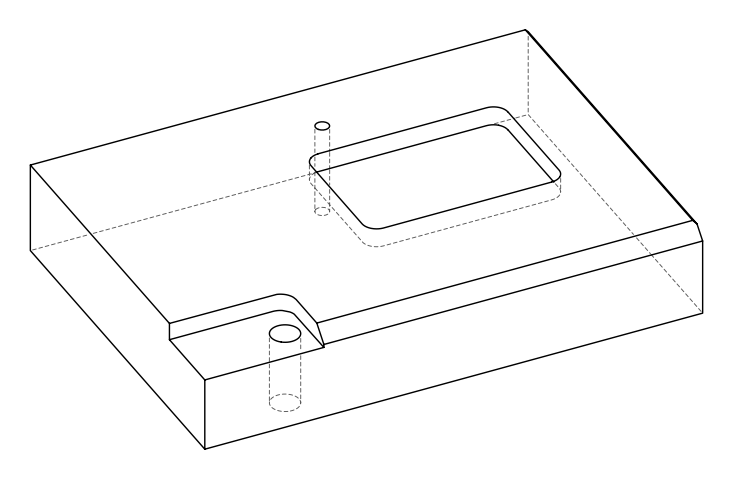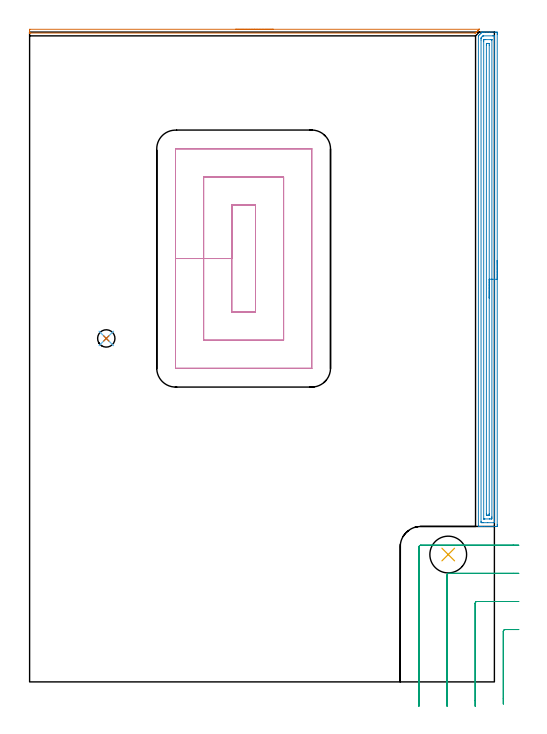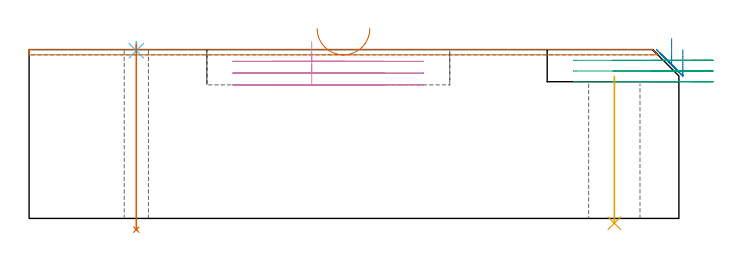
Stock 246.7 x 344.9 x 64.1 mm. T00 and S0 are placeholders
(PLAN: 7 operations, 4 tool changes, 18.9 min)
(1 AREA_MILL | FG_CHAMFER_SURFACE | UGT0205_001 | 2.05 min | 481 mm3)
(2 AREA_MILL_1 | FG_CHAMFER_SURFACE_1 | UGT0205_001 | 8.61 min | 13409 mm3)
(3 MILL_CORNER_NOTCH_RECTANGULAR | CORNER_NOTCH_RECTANGULAR | UGT0201_135 | Follow Part, ap 4.975, ae 75% | 2.5 min | 49724 mm3)
(4 MILL_RECTANGULAR_POCKET | POCKET_RECTANGULAR_STRAIGHT | UGT0201_135 | Follow Part, ap 4.975, ae 75% | 5.19 min | 167400 mm3)
(5 INDEXABLE_INSERT_DRILL_THROUGH_HOLE_FROM_SOLID | STEP1HOLE | NXT0302_010 | 0.23 min | 15475 mm3)
(6 SPOT_DRILL | STEP1HOLE_1 | NXT0321_9005460120000 | 0.03 min | 15 mm3)
(7 DRILL_THROUGH_HOLE_INTO_CENTER | STEP1HOLE_1 | UGT0301_207 | 0.28 min | 4242 mm3)
(TOOL UGT0205_001 | Chamfer Mill 20 x 3 x 45 deg. | D20 FL50 Z2)
(TOOL UGT0201_135 | Carbide End Mill 19.9 | D19.9 FL30 Z4)
(TOOL NXT0302_010 | Index. Insert Drill 19.5mm [880-D1950L25-05] | D19.5 PA176 FL98 Z2)
(TOOL NXT0321_9005460120000 | NC Spot Drill, 142deg, 12mm, Carbide, Uncoated | D12 PA142 FL30 Z2)
(TOOL UGT0301_207 | Twist Drill 9.2 mm | D9.2 PA118 FL80 Z2)
(OP 1 AREA_MILL)
G17 G21 G94 G90
T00 M6
G54
G17 G0 G90 X109.35 Y346.4 S1061 M3
G43 Z74.1 H0
Z72.1
G94 G1 X109.388 Z71.228 F250.
X109.502 Z70.364
X109.691 Z69.512
X109.953 Z68.68
X110.287 Z67.874
X110.69 Z67.1
X111.158 Z66.364
X111.689 Z65.672
X112.279 Z65.029
X112.922 Z64.44
X113.614 Z63.908
X114.35 Z63.44
X115.124 Z63.037
X115.93 Z62.703
X116.762 Z62.441
X117.613 Z62.252
X118.478 Z62.138
X119.35 Z62.1
X238.462
X238.685 Y346.396 Z62.101
X238.687 Y346.395 Z62.103
X238.685 Y346.384 Z62.114
X238.306 Y346.006 Z62.494
X238.146 Y345.845 Z62.652
X238.09 Y345.789 Z62.71
X237.904 Y345.604 Z62.895
X237.85 Y345.548 Z62.949
X237.792 Y345.492 Z63.007
X237.609 Y345.309 Z63.19
X237.553 Y345.252 Z63.245
X237.495 Y345.194 Z63.305
X237.314 Y345.014 Z63.485
X237.257 Y344.956 Z63.541
X237.197 Y344.896 Z63.602
X237.058 Y344.758 Z63.741
X236.805 Y344.505 Z63.993
X236.703 Y344.406 Z64.091
X236.305 Y344.4 Z64.1
X0.608 Y344.403 Z64.097
X0.164 Y344.406 Z64.094
X0.083 Y344.404 Z64.091
X0.007 Y344.425 Z64.066
X0.003 Y344.428 Z64.063
X0. Y344.441 Z64.05
Y344.807 Z63.692
Y345.193 Z63.307
Y345.845 Z62.651
Y346.17 Z62.326
X0.002 Y346.391 Z62.105
X0.164 Y346.4 Z62.1
X119.35
X120.221 Z62.138
X121.086 Z62.252
X121.938 Z62.441
X122.77 Z62.703
X123.576 Z63.037
X124.35 Z63.44
X125.086 Z63.908
X125.778 Z64.44
X126.421 Z65.029
X127.01 Z65.672
X127.541 Z66.364
X128.01 Z67.1
X128.413 Z67.874
X128.747 Z68.68
X129.009 Z69.512
X129.198 Z70.364
X129.312 Z71.228
X129.35 Z72.1
G0 Z74.1
M5
M2
(OP 2 AREA_MILL_1)
G17 G21 G94 G90
T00 M6
G54
G17 G0 G90 X248.2 Y223.7 S1061 M3
G43 Z74.1 H0
Z64.1
G94 G1 Y223.662 Z63.228 F250.
Y223.548 Z62.364
Y223.359 Z61.512
Y223.097 Z60.68
Y222.763 Z59.874
Y222.36 Z59.1
Y221.892 Z58.364
Y221.36 Z57.672
Y220.771 Z57.029
Y220.128 Z56.44
Y219.436 Z55.908
Y218.7 Z55.44
Y217.926 Z55.037
Y217.12 Z54.703
Y216.288 Z54.441
Y215.436 Z54.252
Y214.572 Z54.138
Y213.7 Z54.1
Y83.467
X248.199 Y83.131 Z54.101
X248.194 Y82.578 Z54.103
X248.192 Y82.508 Z54.106
X247.644 Y82.5 Z54.653
X241.422 Z60.873
X240.011 Z62.286
X239.644 Z62.651
X238.657 Z63.642
X238.244 Y82.507 Z64.048
X238.203 Y82.51 Z64.088
X238.2 Y82.684 Z64.1
Y342.48
X238.206 Y342.901 Z64.092
X238.285 Y342.986 Z64.013
X238.756 Y343.457 Z63.541
X238.994 Y343.694 Z63.306
X239.644 Y344.346 Z62.652
X239.866 Y344.567 Z62.434
X240.089 Y344.79 Z62.21
X240.166 Y344.865 Z62.132
X240.209 Y344.899 Z62.087
X240.533 Y344.9 Z61.764
X240.638 Z61.66
X241.422 Z60.873
X242.677 Z59.619
X244.089 Z58.207
X247.383 Z54.914
X247.644 Y344.898 Z54.653
X248.192 Y344.892 Z54.106
X248.194 Y344.822 Z54.104
X248.199 Y344.269 Z54.101
X248.2 Y343.71 Z54.1
Y213.7
X246.786 Z55.514
X246.785 Y84.92 Z55.515
X246.784 Y84.891 Z55.516
X246.756 Y84.51 Z55.544
X246.282 Y84.502 Z56.018
X243.173 Y84.5 Z59.127
X240.951 Z61.349
X240.533 Z61.767
X240.06 Y84.502 Z62.24
X239.644 Y84.51 Z62.656
X239.616 Y84.92 Z62.684
X239.615 Y84.95 Z62.685
X239.614 Y340.691 Z62.686
X239.615 Y341.586 Z62.685
X239.617 Y341.614 Z62.683
X239.644 Y341.883 Z62.656
X239.938 Y342.184 Z62.362
X240.23 Y342.48 Z62.07
X240.382 Y342.632 Z61.918
X240.533 Y342.779 Z61.767
X240.653 Y342.89 Z61.647
X240.769 Y342.895 Z61.531
X241.005 Y342.899 Z61.295
X245.867 Y342.9 Z56.433
X246.34 Y342.898 Z55.96
X246.756 Y342.89 Z55.544
X246.784 Y342.48 Z55.516
X246.785 Y342.45 Z55.515
X246.786 Y213.7 Z55.514
X245.372 Z56.928
X245.371 Y87.603 Z56.929
X245.37 Y87.208 Z56.93
X245.367 Y86.709 Z56.933
X245.365 Y86.52 Z56.935
X245.179 Y86.506 Z57.121
X244.978 Y86.503 Z57.322
X244.296 Y86.5 Z58.004
X244.089 Z58.211
X241.629 Z60.671
X241.422 Y86.501 Z60.878
X241.215 Y86.503 Z61.085
X241.077 Y86.508 Z61.223
X241.035 Y86.511 Z61.265
X241.033 Y86.53 Z61.267
X241.031 Y86.577 Z61.269
X241.029 Y86.709 Z61.271
Y339.797
Y340.192
X241.033 Y340.691 Z61.267
X241.035 Y340.789 Z61.265
X241.042 Y340.831 Z61.258
X241.072 Y340.862 Z61.228
X241.098 Y340.887 Z61.202
X241.146 Y340.893 Z61.154
X241.217 Y340.898 Z61.083
X241.422 Y340.899 Z60.878
X242.104 Y340.9 Z60.196
X244.77 Z57.53
X244.978 Y340.899 Z57.322
X245.185 Y340.897 Z57.115
X245.323 Y340.892 Z56.977
X245.365 Y340.889 Z56.935
X245.367 Y340.87 Z56.933
X245.369 Y340.823 Z56.931
X245.371 Y340.691 Z56.929
X245.372 Y213.7 Z56.928
X243.957 Z58.343
Y89.392
X243.953 Y88.634 Z58.347
X243.95 Y88.524 Z58.35
X243.944 Y88.509 Z58.356
X243.92 Y88.506 Z58.38
X243.865 Y88.503 Z58.435
X243.643 Y88.501 Z58.657
X243.2 Y88.5 Z59.1
X242.756 Y88.506 Z59.544
X242.536 Y88.51 Z59.764
X242.45 Y88.526 Z59.85
X242.443 Y89.392 Z59.857
Y338.008
X242.447 Y338.766 Z59.853
X242.45 Y338.876 Z59.85
X242.456 Y338.891 Z59.844
X242.48 Y338.894 Z59.82
X242.535 Y338.897 Z59.765
X242.757 Y338.899 Z59.543
X243.2 Y338.9 Z59.1
X243.644 Y338.894 Z58.656
X243.864 Y338.89 Z58.436
X243.95 Y338.874 Z58.35
X243.957 Y338.008 Z58.343
Y213.7
Y212.828 Z58.381
Y211.964 Z58.495
Y211.112 Z58.683
Y210.28 Z58.946
Y209.474 Z59.28
Y208.7 Z59.682
Y207.964 Z60.151
Y207.272 Z60.682
Y206.629 Z61.272
Y206.04 Z61.915
Y205.508 Z62.607
Y205.04 Z63.343
Y204.637 Z64.116
Y204.303 Z64.922
Y204.041 Z65.754
Y203.852 Z66.606
Y203.738 Z67.471
Y203.7 Z68.343
G0 Z74.1
M5
M2
(OP 3 MILL_CORNER_NOTCH_RECTANGULAR)
G17 G21 G94 G90
T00 M6
G54
G17 G0 G90 X259.65 Y27.775 S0 M3
G43 Z74.1 H0
Z60.033
G94 G1 X256.65 F250.
X252.415 F500.
G3 X251.425 Y26.785 R0.995
G1 Y-8.757
Y-11.757 F250.
G0 Z74.1
X259.65 Y42.7
Z60.033
G1 X256.65
X237.49 F500.
G3 X236.5 Y41.71 R0.995
G1 Y-9.95
Y-12.95 F250.
G0 Z74.1
X259.65 Y57.625
Z60.033
G1 X256.65
X222.565 F500.
G3 X221.575 Y56.635 R0.995
G1 Y-9.95
Y-12.95 F250.
G0 Z74.1
X259.65 Y72.55
Z60.033
G1 X256.65
X207.641 F500.
G3 X206.65 Y71.559 R0.995
G1 Y-9.95
Y-12.95 F250.
G0 Z74.1
X259.65 Y27.775
Z55.967
G1 X256.65
X252.415 F500.
G3 X251.425 Y26.785 R0.995
G1 Y-8.757
Y-11.757 F250.
G0 Z74.1
X259.65 Y42.7
Z55.967
G1 X256.65
X237.49 F500.
G3 X236.5 Y41.71 R0.995
G1 Y-9.95
Y-12.95 F250.
G0 Z74.1
X259.65 Y57.625
Z55.967
G1 X256.65
X222.566 F500.
G3 X221.575 Y56.634 R0.995
G1 Y-9.95
Y-12.95 F250.
G0 Z74.1
X259.65 Y72.55
Z55.967
G1 X256.65
X207.641 F500.
G3 X206.65 Y71.559 R0.995
G1 Y-9.95
Y-12.95 F250.
G0 Z74.1
X259.65 Y27.775
Z51.9
G1 X256.65
X252.415 F500.
G3 X251.425 Y26.785 R0.995
G1 Y-8.757
Y-11.757 F250.
G0 Z74.1
X259.65 Y42.7
Z51.9
G1 X256.65
X237.49 F500.
G3 X236.5 Y41.71 R0.995
G1 Y-9.95
Y-12.95 F250.
G0 Z74.1
X259.65 Y57.625
Z51.9
G1 X256.65
X222.565 F500.
G3 X221.575 Y56.635 R0.995
G1 Y-9.95
Y-12.95 F250.
G0 Z74.1
X259.65 Y72.55
Z51.9
G1 X256.65
X207.641 F500.
G3 X206.65 Y71.559 R0.995
G1 Y-9.95
Y-12.95 F250.
G0 Z74.1
M5
M2
(OP 4 MILL_RECTANGULAR_POCKET)
G17 G21 G94 G90
T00 M6
G54
G17 G0 G90 X107.3 Y252.566 S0 M3
G43 Z74.1 H0
Z67.1
G94 G1 Y224.7 Z59.633 F250.
Y196.3 F500.
X119.9
Y253.1
X107.3
Y224.7
X92.375
Y181.375
X134.825
Y268.025
X92.375
Y224.7
X77.45
Y166.5
X77.448 Y166.47
X77.47 Y166.448
X77.5 Y166.45
X149.7
X149.73 Y166.448
X149.752 Y166.47
X149.75 Y166.5
Y282.9
X149.752 Y282.93
X149.73 Y282.952
X149.7 Y282.95
X77.5
X77.47 Y282.952
X77.448 Y282.93
X77.45 Y282.9
Y224.7
Y223.7
G0 X107.3 Y252.566 Z62.633
G1 Y224.7 Z55.167 F250.
Y196.3 F500.
X119.9
Y253.1
X107.3
Y224.7
X92.375
Y181.375
X134.825
Y268.025
X92.375
Y224.7
X77.45
Y166.5
X77.448 Y166.47
X77.47 Y166.448
X77.5 Y166.45
X149.7
X149.73 Y166.448
X149.752 Y166.47
X149.75 Y166.5
Y282.9
X149.752 Y282.93
X149.73 Y282.952
X149.7 Y282.95
X77.5
X77.47 Y282.952
X77.448 Y282.93
X77.45 Y282.9
Y224.7
Y223.7
G0 X107.3 Y252.566 Z58.167
G1 Y224.7 Z50.7 F250.
Y196.3 F500.
X119.9
Y253.1
X107.3
Y224.7
X92.375
Y181.375
X134.825
Y268.025
X92.375
Y224.7
X77.45
Y166.5
X77.448 Y166.47
X77.47 Y166.448
X77.5 Y166.45
X149.7
X149.73 Y166.448
X149.752 Y166.47
X149.75 Y166.5
Y282.9
X149.752 Y282.93
X149.73 Y282.952
X149.7 Y282.95
X77.5
X77.47 Y282.952
X77.448 Y282.93
X77.45 Y282.9
Y224.7
Y223.7
G0 Z74.1
M5
M2
(OP 5 INDEXABLE_INSERT_DRILL_THROUGH_HOLE_FROM_SOLID)
G17 G21 G94 G90
T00 M6
G54
G17 G0 G90 X222.2 Y67.6 S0 M3
G43 Z74.1 H1
G94 G81 G98 Z-1.84 F250. R53.9
G80
M5
M2
(OP 6 SPOT_DRILL)
G17 G21 G94 G90
T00 M6
G54
G17 G0 G90 X40.7 Y182.3 S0 M3
G43 Z74.1 H0
G94 G81 G98 Z63.704 F250. R67.1
G80
M5
M2
(OP 7 DRILL_THROUGH_HOLE_INTO_CENTER)
G17 G21 G94 G90
T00 M6
G54
G17 G0 G90 X40.7 Y182.3 S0 M3
G43 Z74.1 H0
G94 G73 G98 Z-4.264 F250. Q8.545 R66.1
G80
M5
M2
